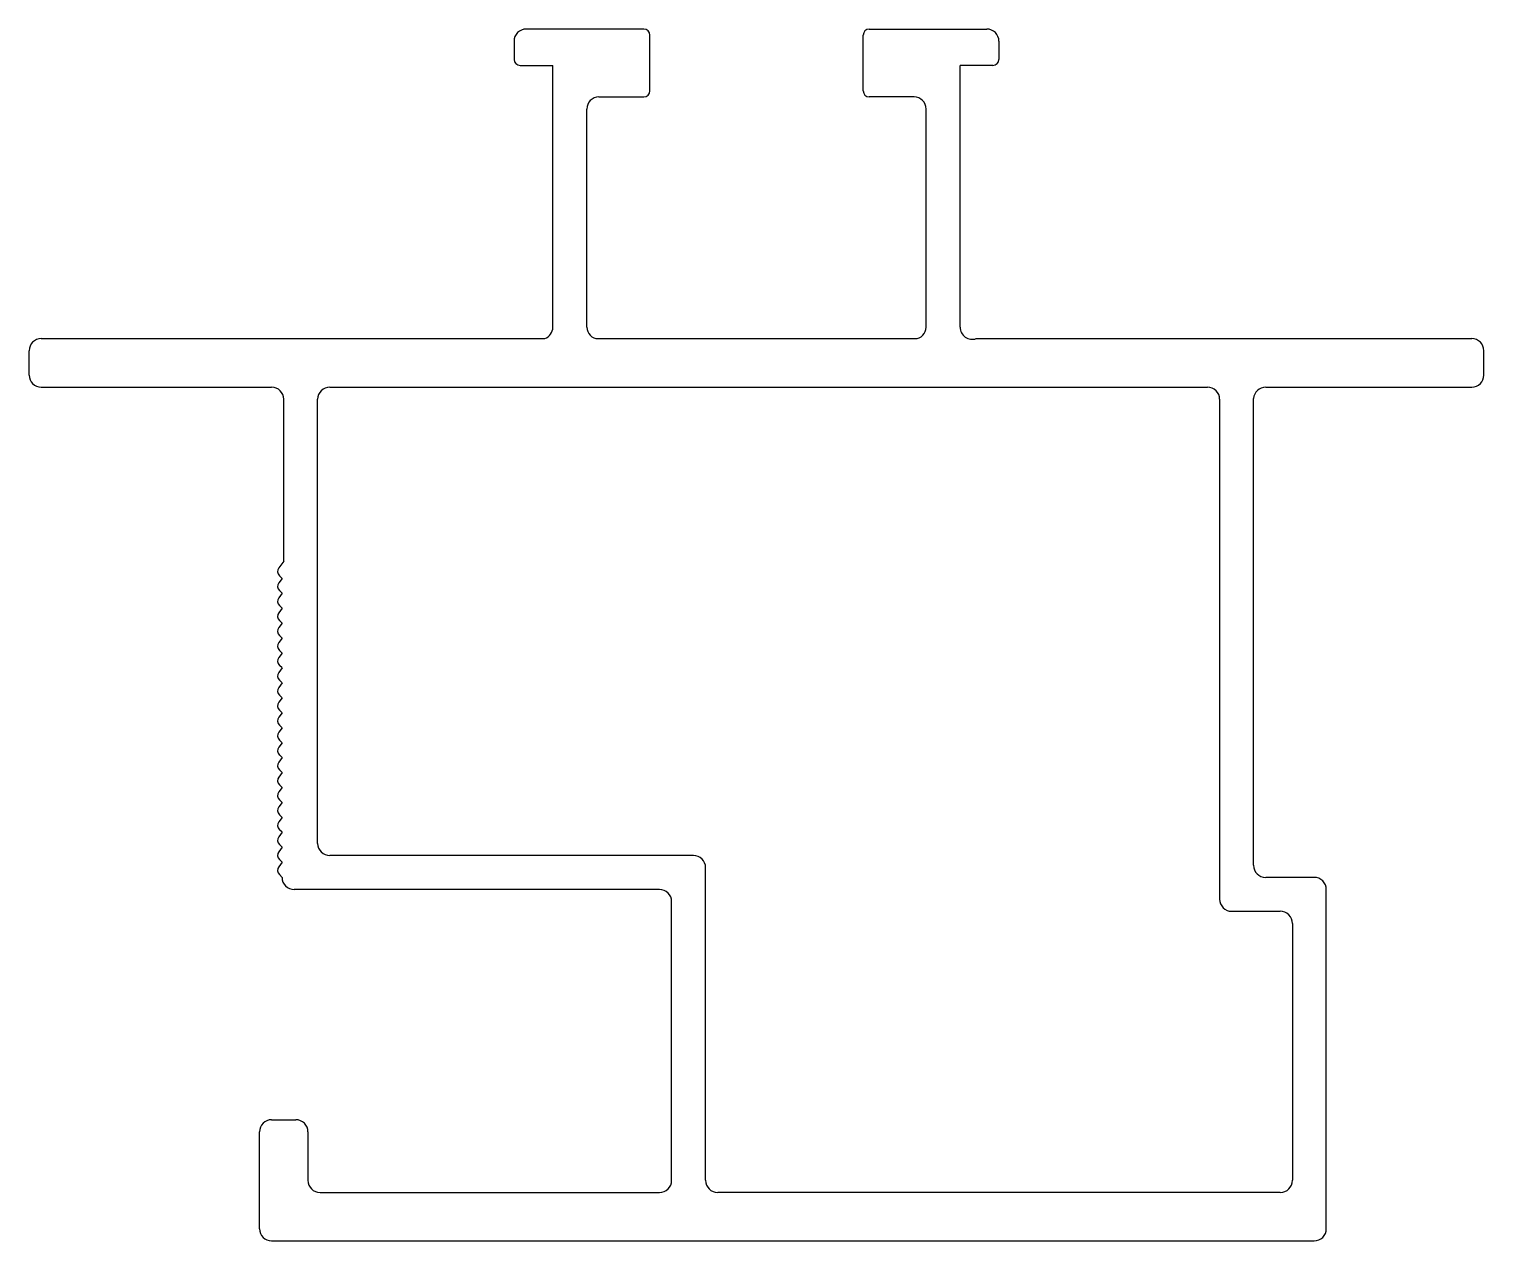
# Model space of a CAD drawing. Extents: x 2437.4 to 2497.4, y 1383.2 to 1433.2.
import ezdxf

# ---------------------------------------------------------------- set-up
doc = ezdxf.new("R2010")
doc.units = 0
doc.layers.get('0').update_dxf_attribs({"linetype": 'CONTINUOUS'})

msp = doc.modelspace()

# ---------------------------------------------------------------- linework, layer by layer
for p, q in [((2462.705, 1433.215), (2457.855, 1433.215)), ((2462.955, 1430.665), (2462.955, 1432.965)), ((2471.755, 1430.665), (2471.755, 1432.965)), ((2472.005, 1433.215), (2476.854, 1433.215)), ((2457.355, 1432.715), (2457.355, 1431.965)), ((2477.354, 1432.715), (2477.354, 1431.965)), ((2457.605, 1431.715), (2458.955, 1431.715)), ((2458.955, 1420.915), (2458.955, 1431.715)), ((2475.754, 1420.915), (2475.754, 1431.715)), ((2477.104, 1431.715), (2475.754, 1431.715)), ((2460.855, 1430.415), (2462.705, 1430.415)), ((2473.854, 1430.415), (2472.005, 1430.415)), ((2460.355, 1420.915), (2460.355, 1429.915)), ((2474.354, 1420.915), (2474.354, 1429.915)), ((2437.855, 1420.442), (2458.618, 1420.442)), ((2460.827, 1420.442), (2473.882, 1420.442)), ((2476.418, 1420.442), (2496.855, 1420.442)), ((2437.355, 1418.942), (2437.355, 1419.942)), ((2497.355, 1418.942), (2497.355, 1419.942)), ((2437.855, 1418.442), (2447.356, 1418.442)), ((2449.756, 1418.442), (2485.956, 1418.442)), ((2488.355, 1418.442), (2496.855, 1418.442)), ((2447.856, 1411.264), (2447.856, 1417.942)), ((2449.256, 1399.615), (2449.256, 1417.942)), ((2486.456, 1417.942), (2486.456, 1397.315)), ((2487.856, 1398.715), (2487.856, 1417.973)), ((2447.856, 1411.264), (2447.653, 1410.984)), ((2447.787, 1410.552), (2447.678, 1410.661)), ((2447.787, 1410.552), (2447.653, 1410.368)), ((2447.787, 1409.936), (2447.678, 1410.044)), ((2447.787, 1409.936), (2447.653, 1409.752)), ((2447.787, 1409.319), (2447.678, 1409.428)), ((2447.787, 1409.319), (2447.653, 1409.135)), ((2447.787, 1408.703), (2447.678, 1408.811)), ((2447.787, 1408.703), (2447.653, 1408.519)), ((2447.787, 1408.087), (2447.653, 1407.902)), ((2447.787, 1408.087), (2447.678, 1408.195)), ((2447.787, 1407.47), (2447.653, 1407.286)), ((2447.787, 1407.47), (2447.678, 1407.579)), ((2447.787, 1406.854), (2447.653, 1406.67)), ((2447.787, 1406.854), (2447.678, 1406.962)), ((2447.787, 1406.237), (2447.653, 1406.053)), ((2447.787, 1406.237), (2447.678, 1406.346)), ((2447.787, 1405.621), (2447.653, 1405.437)), ((2447.787, 1405.621), (2447.678, 1405.729)), ((2447.787, 1405.004), (2447.653, 1404.82)), ((2447.787, 1405.004), (2447.678, 1405.113)), ((2447.787, 1404.388), (2447.653, 1404.204)), ((2447.787, 1404.388), (2447.678, 1404.497)), ((2447.787, 1403.772), (2447.653, 1403.587)), ((2447.787, 1403.772), (2447.678, 1403.88)), ((2447.787, 1403.155), (2447.653, 1402.971)), ((2447.787, 1403.155), (2447.678, 1403.264)), ((2447.787, 1402.539), (2447.653, 1402.355)), ((2447.787, 1402.539), (2447.678, 1402.647)), ((2447.787, 1401.922), (2447.653, 1401.738)), ((2447.787, 1401.922), (2447.678, 1402.031)), ((2447.787, 1401.306), (2447.653, 1401.122)), ((2447.787, 1401.306), (2447.678, 1401.414)), ((2447.787, 1400.69), (2447.653, 1400.505)), ((2447.787, 1400.69), (2447.678, 1400.798)), ((2447.787, 1400.073), (2447.653, 1399.889)), ((2447.787, 1400.073), (2447.678, 1400.182)), ((2447.787, 1399.457), (2447.653, 1399.273)), ((2447.787, 1399.457), (2447.678, 1399.565)), ((2447.787, 1398.84), (2447.653, 1398.656)), ((2447.787, 1398.84), (2447.678, 1398.949)), ((2464.756, 1399.115), (2449.756, 1399.115)), ((2465.256, 1385.715), (2465.256, 1398.615)), ((2447.678, 1398.332), (2447.787, 1398.215)), ((2490.356, 1398.215), (2488.356, 1398.215)), ((2463.356, 1397.715), (2448.287, 1397.715)), ((2490.856, 1383.714), (2490.856, 1397.714)), ((2463.856, 1385.715), (2463.856, 1397.215)), ((2486.956, 1396.815), (2488.956, 1396.815)), ((2489.456, 1396.315), (2489.456, 1385.715)), ((2447.356, 1388.215), (2448.356, 1388.215)), ((2446.856, 1383.715), (2446.856, 1387.715)), ((2448.856, 1387.715), (2448.856, 1385.715)), ((2449.356, 1385.215), (2463.356, 1385.215)), ((2488.956, 1385.215), (2465.756, 1385.215)), ((2447.356, 1383.215), (2490.356, 1383.215))]:
    msp.add_line(p, q)
for centre, radius, start, end in [((2457.855, 1432.715), 0.5, 90, 180), ((2462.705, 1432.965), 0.25, 0, 90), ((2472.005, 1432.965), 0.25, 90, 180), ((2476.854, 1432.715), 0.5, 0, 90), ((2457.605, 1431.965), 0.25, 180, 270), ((2477.104, 1431.965), 0.25, 270, 0), ((2460.855, 1429.915), 0.5, 90, 180), ((2462.705, 1430.665), 0.25, 270, 0), ((2472.005, 1430.665), 0.25, 180, 270), ((2473.854, 1429.915), 0.5, 0, 90), ((2458.455, 1420.915), 0.5, 289.09736, 359.9913), ((2460.827, 1420.915), 0.472, 180, 270), ((2473.882, 1420.915), 0.472, 270, 0), ((2476.254, 1420.915), 0.5, 180.01342, 289.09739), ((2437.855, 1419.942), 0.5, 90, 180), ((2496.855, 1419.942), 0.5, 0, 90), ((2437.855, 1418.942), 0.5, 180, 270), ((2447.356, 1417.942), 0.5, 0, 90), ((2449.756, 1417.942), 0.5, 90, 180), ((2485.956, 1417.942), 0.5, 0, 90), ((2488.355, 1417.942), 0.5, 90, 176.53552), ((2496.855, 1418.942), 0.5, 270, 0), ((2447.855, 1410.837), 0.25, 143.99088, 225), ((2447.855, 1410.221), 0.25, 143.99088, 225), ((2447.855, 1409.605), 0.25, 143.99088, 225), ((2447.855, 1408.988), 0.25, 143.99088, 225), ((2447.855, 1408.372), 0.25, 143.99088, 225), ((2447.855, 1407.755), 0.25, 143.99088, 225), ((2447.855, 1407.139), 0.25, 143.99088, 225), ((2447.855, 1406.523), 0.25, 143.99088, 225), ((2447.855, 1405.906), 0.25, 143.99088, 225), ((2447.855, 1405.29), 0.25, 143.99088, 225), ((2447.855, 1404.673), 0.25, 143.99088, 225), ((2447.855, 1404.057), 0.25, 143.99088, 225), ((2447.855, 1403.44), 0.25, 143.99088, 225), ((2447.855, 1402.824), 0.25, 143.99088, 225), ((2447.855, 1402.208), 0.25, 143.99088, 225), ((2447.855, 1401.591), 0.25, 143.99088, 225), ((2447.855, 1400.975), 0.25, 143.99088, 225), ((2447.855, 1400.358), 0.25, 143.99088, 225), ((2447.855, 1399.742), 0.25, 143.99088, 225), ((2447.855, 1399.126), 0.25, 143.99088, 225), ((2449.756, 1399.615), 0.5, 180, 270), ((2447.855, 1398.509), 0.25, 143.99088, 225), ((2464.756, 1398.615), 0.5, 0, 90), ((2488.356, 1398.715), 0.5, 180, 270), ((2448.287, 1398.215), 0.5, 180, 270), ((2490.356, 1397.715), 0.5, 359.95011, 90), ((2463.356, 1397.215), 0.5, 0.00031, 89.99888), ((2486.956, 1397.315), 0.5, 180, 270), ((2488.956, 1396.315), 0.5, 359.99961, 90), ((2447.356, 1387.715), 0.5, 90, 180), ((2448.356, 1387.715), 0.5, 0, 90), ((2449.356, 1385.715), 0.5, 180, 270), ((2463.356, 1385.715), 0.5, 270, 360), ((2465.756, 1385.715), 0.5, 180, 270), ((2488.956, 1385.715), 0.5, 270, 0), ((2447.356, 1383.715), 0.5, 180, 270), ((2490.356, 1383.715), 0.5, 270, 359.95011)]:
    msp.add_arc(centre, radius, start, end)

doc.saveas('drawing.dxf')
